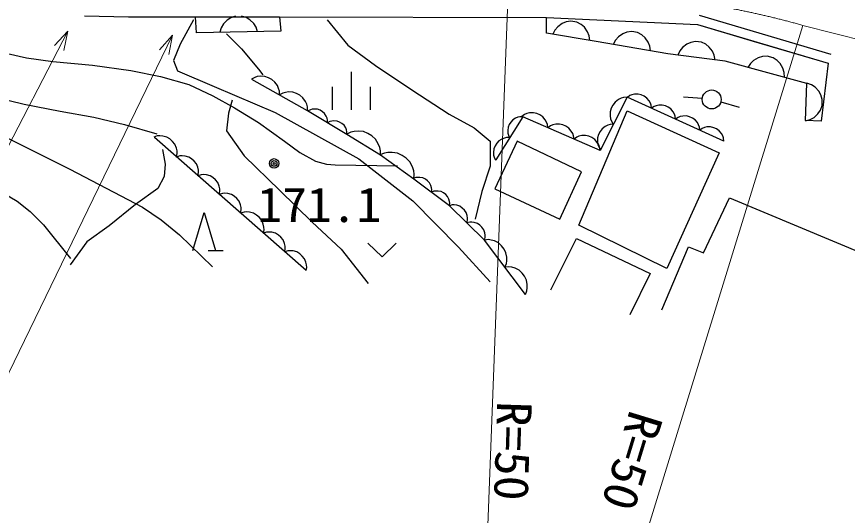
# Model space of a CAD drawing. Units: millimetres, scale not verified. Extents: x 40000 to 680000, y 20000 to 380000.
# Drawn here: x 319737 to 363642, y 234751 to 261093 of the extents above; entities that cross this region are included whole.
import ezdxf
from ezdxf.enums import TextEntityAlignment as Align

# ---------------------------------------------------------------- set-up
doc = ezdxf.new("R2010")
doc.units = ezdxf.units.MM
doc.header["$LTSCALE"] = 1000
doc.linetypes.add('CHAIN', pattern=[18.5, 12, -1.5, 3.5, -1.5])
for name, color, linetype, lineweight in [('M-BGD', 7, 'Continuous', 25), ('M-BMK', 2, 'CHAIN', 13), ('M-STR-HTXT', 7, 'Continuous', 13)]:
    doc.layers.add(name, color=color, linetype=linetype, lineweight=lineweight)
doc.styles.add('ＭＳ ゴシック', font='')
doc.styles.get('ＭＳ ゴシック').set_extended_font_data('MS Gothic')

msp = doc.modelspace()

# ---------------------------------------------------------------- linework, layer by layer
at = {"layer": 'M-BGD'}
for p, q in [((323321, 261133), (325658, 261085)), ((325658, 261085), (329189, 261085)), ((329092, 260924), (328386, 259639)), ((329243, 260244), (329189, 261085)), ((329189, 261085), (333628, 261075)), ((329189, 261085), (333628, 261075)), ((330862, 260911), (330666, 260708)), ((331060, 261034), (330862, 260911)), ((331299, 261118), (331060, 261034)), ((331860, 261048), (331619, 261124)), ((332062, 260931), (331860, 261048)), ((332266, 260735), (332062, 260931)), ((333628, 261075), (333703, 260319)), ((333628, 261075), (347742, 261040)), ((336150, 260920), (337233, 259591)), ((347742, 260214), (347742, 261040)), ((347742, 261040), (355728, 260675)), ((347742, 261040), (355728, 260675)), ((348783, 260811), (348566, 260726)), ((349033, 260851), (348783, 260811)), ((349349, 260798), (349033, 260851)), ((349572, 260680), (349349, 260798)), ((355811, 261172), (362763, 259116)), ((330549, 260506), (330473, 260264)), ((330666, 260708), (330549, 260506)), ((332389, 260537), (332266, 260735)), ((332473, 260298), (332389, 260537)), ((348185, 260384), (348067, 260160)), ((348336, 260561), (348185, 260384)), ((348566, 260726), (348336, 260561)), ((349750, 260528), (349572, 260680)), ((349914, 260298), (349750, 260528)), ((355728, 260675), (358665, 259802)), ((355728, 260675), (362621, 258637)), ((333703, 260319), (329243, 260244)), ((350364, 259777), (347742, 260214)), ((350000, 260081), (349914, 260298)), ((350039, 259831), (350000, 260081)), ((351544, 260020), (351391, 259843)), ((351775, 260183), (351544, 260020)), ((351992, 260267), (351775, 260183)), ((352243, 260305), (351992, 260267)), ((352558, 260250), (352243, 260305)), ((352781, 260130), (352558, 260250)), ((352957, 259978), (352781, 260130)), ((353120, 259747), (352957, 259978)), ((328386, 259639), (328034, 258782)), ((337233, 259591), (338709, 258509)), ((354150, 259122), (350364, 259777)), ((351391, 259843), (351272, 259620)), ((353204, 259529), (353120, 259747)), ((353242, 259279), (353204, 259529)), ((355153, 259639), (354930, 259466)), ((355367, 259732), (355153, 259639)), ((355615, 259781), (355367, 259732)), ((355933, 259741), (355615, 259781)), ((356160, 259631), (355933, 259741)), ((356344, 259486), (356160, 259631)), ((356517, 259263), (356344, 259486)), ((358665, 259802), (362621, 258637)), ((357184, 258734), (354150, 259122)), ((354785, 259283), (354675, 259055)), ((354930, 259466), (354785, 259283)), ((356610, 259049), (356517, 259263)), ((356659, 258801), (356610, 259049)), ((328034, 258782), (328235, 258228)), ((361505, 257569), (357184, 258734)), ((358519, 258622), (358379, 258411)), ((358687, 258784), (358519, 258622)), ((358932, 258925), (358687, 258784)), ((359156, 258989), (358932, 258925)), ((359409, 259004), (359156, 258989)), ((359718, 258920), (359409, 259004)), ((359929, 258781), (359718, 258920)), ((360091, 258613), (359929, 258781)), ((360232, 258368), (360091, 258613)), ((362621, 258637), (362257, 255578)), ((328235, 258228), (330176, 257396)), ((337415, 258177), (337415, 256177)), ((338709, 258509), (340629, 257229)), ((360295, 258143), (360232, 258368)), ((332318, 257885), (332146, 257787)), ((335113, 256126), (332166, 257776)), ((332457, 257925), (332318, 257885)), ((332626, 257947), (332457, 257925)), ((332854, 257936), (332626, 257947)), ((333048, 257866), (332854, 257936)), ((333226, 257767), (333048, 257866)), ((333388, 257637), (333226, 257767)), ((360310, 257891), (360295, 258143)), ((330176, 257396), (333401, 256035)), ((333516, 257449), (333388, 257637)), ((333585, 257293), (333516, 257449)), ((333624, 257155), (333585, 257293)), ((336415, 257377), (336415, 256177)), ((338415, 257377), (338415, 256177)), ((361432, 255602), (361505, 257569)), ((361742, 257496), (361505, 257585)), ((361938, 257369), (361742, 257496)), ((362130, 257161), (361938, 257369)), ((333630, 256956), (333624, 257155)), ((333802, 257055), (333630, 256956)), ((333941, 257094), (333802, 257055)), ((334109, 257117), (333941, 257094)), ((334337, 257106), (334109, 257117)), ((334531, 257036), (334337, 257106)), ((334709, 256936), (334531, 257036)), ((334871, 256807), (334709, 256936)), ((340629, 257229), (342597, 255949)), ((352147, 256921), (352013, 256828)), ((352258, 256963), (352147, 256921)), ((352395, 256994), (352258, 256963)), ((352583, 257001), (352395, 256994)), ((352747, 256957), (352583, 257001)), ((352900, 256888), (352747, 256957)), ((353042, 256794), (352900, 256888)), ((355973, 256761), (354977, 256845)), ((362243, 256957), (362130, 257161)), ((362314, 256714), (362243, 256957)), ((331130, 256688), (330933, 255999)), ((334999, 256618), (334871, 256807)), ((335068, 256463), (334999, 256618)), ((335107, 256324), (335068, 256463)), ((351998, 256835), (350570, 254030)), ((351251, 256425), (351163, 256254)), ((351366, 256582), (351251, 256425)), ((351539, 256710), (351366, 256582)), ((351682, 256780), (351539, 256710)), ((351811, 256822), (351682, 256780)), ((351998, 256835), (351811, 256822)), ((357116, 254522), (351998, 256835)), ((353160, 256648), (353042, 256794)), ((353228, 256525), (353160, 256648)), ((353270, 256414), (353228, 256525)), ((353289, 256252), (353270, 256414)), ((353671, 256417), (353534, 256387)), ((353858, 256425), (353671, 256417)), ((354023, 256381), (353858, 256425)), ((356953, 256585), (357917, 256319)), ((362302, 256395), (362314, 256714)), ((330933, 255999), (330835, 255064)), ((333401, 256035), (337824, 253587)), ((335113, 256126), (335107, 256324)), ((337196, 254868), (335113, 256126)), ((335265, 256174), (335141, 256109)), ((335364, 256199), (335265, 256174)), ((335483, 256211), (335364, 256199)), ((335644, 256198), (335483, 256211)), ((335779, 256144), (335644, 256198)), ((335903, 256070), (335779, 256144)), ((336013, 255975), (335903, 256070)), ((336099, 255838), (336013, 255975)), ((346703, 255969), (346584, 255922)), ((346848, 256004), (346703, 255969)), ((347049, 256015), (346848, 256004)), ((347227, 255971), (347049, 256015)), ((347392, 255899), (347227, 255971)), ((349447, 250081), (352005, 256109)), ((351105, 256069), (351103, 255854)), ((351163, 256254), (351105, 256069)), ((352005, 256109), (356857, 253904)), ((353423, 256345), (353289, 256252)), ((353534, 256387), (353423, 256345)), ((354176, 256312), (354023, 256381)), ((354318, 256217), (354176, 256312)), ((354436, 256071), (354318, 256217)), ((354504, 255949), (354436, 256071)), ((362086, 255962), (362213, 256158)), ((362213, 256158), (362302, 256395)), ((336144, 255727), (336099, 255838)), ((336169, 255628), (336144, 255727)), ((336168, 255488), (336169, 255628)), ((336292, 255554), (336168, 255488)), ((336391, 255578), (336292, 255554)), ((336510, 255590), (336391, 255578)), ((336671, 255578), (336510, 255590)), ((336807, 255524), (336671, 255578)), ((342597, 255949), (343926, 255211)), ((346485, 255802), (345058, 253538)), ((345851, 255526), (345767, 255394)), ((345956, 255644), (345851, 255526)), ((346105, 255734), (345956, 255644)), ((346226, 255781), (346105, 255734)), ((346334, 255805), (346226, 255781)), ((346485, 255802), (346334, 255805)), ((346584, 255922), (346442, 255821)), ((350570, 254030), (346485, 255802)), ((347545, 255800), (347392, 255899)), ((347674, 255646), (347545, 255800)), ((347748, 255516), (347674, 255646)), ((351103, 255854), (351131, 255696)), ((351131, 255696), (351173, 255567)), ((351173, 255567), (351272, 255409)), ((354546, 255837), (354504, 255949)), ((354564, 255675), (354546, 255837)), ((354699, 255768), (354564, 255675)), ((354810, 255810), (354699, 255768)), ((354946, 255841), (354810, 255810)), ((355134, 255848), (354946, 255841)), ((355299, 255804), (355134, 255848)), ((355452, 255735), (355299, 255804)), ((355593, 255640), (355452, 255735)), ((355712, 255495), (355593, 255640)), ((361431, 255586), (361674, 255657)), ((362257, 255578), (361432, 255602)), ((361674, 255657), (361879, 255770)), ((361879, 255770), (362086, 255962)), ((336930, 255449), (336807, 255524)), ((337041, 255354), (336930, 255449)), ((337127, 255218), (337041, 255354)), ((337172, 255107), (337127, 255218)), ((337196, 255008), (337172, 255107)), ((343926, 255211), (344763, 254522)), ((345706, 255248), (345689, 255075)), ((345767, 255394), (345706, 255248)), ((347795, 255397), (347748, 255516)), ((347818, 255224), (347795, 255397)), ((347960, 255326), (347818, 255224)), ((348079, 255372), (347960, 255326)), ((348225, 255407), (348079, 255372)), ((348426, 255418), (348225, 255407)), ((348603, 255374), (348426, 255418)), ((348768, 255302), (348603, 255374)), ((348921, 255203), (348768, 255302)), ((349050, 255049), (348921, 255203)), ((350680, 255172), (350572, 255025)), ((350842, 255291), (350680, 255172)), ((350977, 255358), (350842, 255291)), ((351098, 255397), (350977, 255358)), ((351272, 255409), (351098, 255397)), ((355779, 255372), (355712, 255495)), ((355821, 255261), (355779, 255372)), ((355840, 255099), (355821, 255261)), ((355974, 255192), (355840, 255099)), ((356086, 255234), (355974, 255192)), ((356222, 255264), (356086, 255234)), ((356410, 255271), (356222, 255264)), ((356575, 255228), (356410, 255271)), ((356728, 255159), (356575, 255228)), ((356869, 255064), (356728, 255159)), ((327169, 254791), (326992, 254734)), ((335034, 247677), (327017, 254711)), ((327305, 254800), (327169, 254791)), ((327464, 254787), (327305, 254800)), ((327672, 254733), (327464, 254787)), ((327837, 254630), (327672, 254733)), ((330835, 255064), (331770, 253735)), ((337399, 254989), (337181, 254877)), ((337196, 254868), (337196, 255008)), ((338964, 253768), (337196, 254868)), ((337573, 255029), (337399, 254989)), ((337782, 255048), (337573, 255029)), ((338062, 255021), (337782, 255048)), ((338298, 254924), (338062, 255021)), ((338512, 254791), (338298, 254924)), ((338704, 254622), (338512, 254791)), ((345513, 254679), (345382, 254629)), ((345629, 254706), (345513, 254679)), ((345792, 254702), (345629, 254706)), ((345689, 255075), (345699, 254945)), ((345699, 254945), (345724, 254837)), ((345724, 254837), (345792, 254702)), ((349125, 254919), (349050, 255049)), ((349171, 254800), (349125, 254919)), ((349194, 254627), (349171, 254800)), ((349336, 254729), (349194, 254627)), ((349455, 254775), (349336, 254729)), ((349601, 254810), (349455, 254775)), ((349802, 254821), (349601, 254810)), ((349979, 254777), (349802, 254821)), ((350144, 254705), (349979, 254777)), ((350297, 254606), (350144, 254705)), ((350435, 254691), (350434, 254489)), ((350490, 254865), (350435, 254691)), ((350572, 255025), (350490, 254865)), ((356988, 254918), (356869, 255064)), ((357055, 254795), (356988, 254918)), ((357097, 254684), (357055, 254795)), ((357116, 254522), (357097, 254684)), ((327982, 254504), (327837, 254630)), ((328105, 254353), (327982, 254504)), ((328186, 254154), (328105, 254353)), ((338852, 254382), (338704, 254622)), ((338928, 254186), (338852, 254382)), ((344763, 254522), (344763, 253193)), ((345019, 254263), (344953, 254106)), ((346183, 254521), (345006, 251992)), ((345108, 254405), (345019, 254263)), ((345222, 254532), (345108, 254405)), ((345382, 254629), (345222, 254532)), ((349594, 252904), (346183, 254521)), ((350426, 254452), (350297, 254606)), ((350501, 254322), (350426, 254452)), ((350434, 254489), (350460, 254342)), ((350460, 254342), (350499, 254221)), ((350499, 254221), (350592, 254072)), ((350547, 254203), (350501, 254322)), ((327439, 254079), (327587, 253292)), ((328219, 253998), (328186, 254154)), ((328194, 253678), (328228, 253862)), ((328228, 253862), (328219, 253998)), ((338968, 254013), (338928, 254186)), ((339175, 253888), (338940, 253785)), ((338964, 253768), (338968, 254013)), ((339359, 253919), (339175, 253888)), ((339579, 253925), (339359, 253919)), ((339870, 253879), (339579, 253925)), ((340111, 253762), (339870, 253879)), ((344953, 254106), (344934, 253919)), ((344934, 253919), (344946, 253779)), ((344946, 253779), (344972, 253663)), ((350570, 254030), (350547, 254203)), ((356857, 253904), (354093, 247787)), ((328361, 253732), (328194, 253678)), ((328488, 253740), (328361, 253732)), ((328637, 253729), (328488, 253740)), ((328832, 253678), (328637, 253729)), ((328987, 253581), (328832, 253678)), ((329122, 253463), (328987, 253581)), ((329238, 253321), (329122, 253463)), ((331770, 253735), (333640, 251914)), ((337824, 253587), (340678, 251372)), ((340733, 252510), (338964, 253768)), ((340326, 253609), (340111, 253762)), ((340516, 253420), (340326, 253609)), ((340654, 253160), (340516, 253420)), ((344972, 253663), (345046, 253518)), ((327587, 253292), (327538, 252652)), ((329314, 253135), (329238, 253321)), ((329345, 252988), (329314, 253135)), ((329353, 252861), (329345, 252988)), ((340721, 252950), (340654, 253160)), ((340752, 252766), (340721, 252950)), ((344763, 253193), (344320, 251865)), ((348447, 250404), (349594, 252904)), ((327538, 252652), (327193, 252012)), ((329322, 252689), (329353, 252861)), ((329488, 252743), (329322, 252689)), ((329615, 252751), (329488, 252743)), ((329765, 252739), (329615, 252751)), ((329959, 252688), (329765, 252739)), ((330115, 252592), (329959, 252688)), ((330250, 252473), (330115, 252592)), ((330365, 252332), (330250, 252473)), ((340828, 252588), (340699, 252536)), ((340733, 252510), (340752, 252766)), ((342619, 251096), (340733, 252510)), ((340929, 252603), (340828, 252588)), ((341049, 252603), (340929, 252603)), ((341208, 252574), (341049, 252603)), ((341337, 252507), (341208, 252574)), ((341452, 252420), (341337, 252507)), ((327193, 252012), (326012, 251176)), ((330441, 252146), (330365, 252332)), ((330472, 251999), (330441, 252146)), ((341553, 252315), (341452, 252420)), ((341625, 252171), (341553, 252315)), ((341659, 252056), (341625, 252171)), ((341673, 251955), (341659, 252056)), ((330449, 251700), (330480, 251872)), ((330616, 251753), (330449, 251700)), ((330480, 251872), (330472, 251999)), ((330743, 251762), (330616, 251753)), ((330892, 251750), (330743, 251762)), ((331087, 251699), (330892, 251750)), ((331242, 251603), (331087, 251699)), ((331377, 251484), (331242, 251603)), ((333640, 251914), (335363, 250240)), ((341659, 251816), (341673, 251955)), ((341788, 251868), (341659, 251816)), ((341889, 251883), (341788, 251868)), ((342009, 251883), (341889, 251883)), ((342168, 251854), (342009, 251883)), ((342297, 251787), (342168, 251854)), ((342412, 251700), (342297, 251787)), ((342513, 251595), (342412, 251700)), ((342585, 251451), (342513, 251595)), ((344320, 251865), (343975, 250388)), ((345006, 251992), (348447, 250404)), ((326012, 251176), (324634, 250044)), ((331493, 251343), (331377, 251484)), ((331569, 251156), (331493, 251343)), ((331600, 251010), (331569, 251156)), ((340678, 251372), (343090, 248912)), ((342619, 251336), (342585, 251451)), ((342754, 251145), (342608, 251106)), ((342633, 251235), (342619, 251336)), ((342619, 251096), (342633, 251235)), ((342865, 251146), (342754, 251145)), ((342994, 251129), (342865, 251146)), ((356034, 248611), (357416, 251522)), ((357416, 251522), (368693, 246817)), ((329056, 248746), (329656, 250746)), ((329656, 250746), (330256, 248746)), ((331577, 250711), (331608, 250883)), ((331754, 250767), (331577, 250711)), ((331608, 250883), (331600, 251010)), ((331890, 250776), (331754, 250767)), ((332049, 250764), (331890, 250776)), ((332257, 250710), (332049, 250764)), ((332422, 250607), (332257, 250710)), ((344466, 249288), (342619, 251096)), ((343160, 251076), (342994, 251129)), ((343289, 250985), (343160, 251076)), ((343401, 250876), (343289, 250985)), ((343494, 250748), (343401, 250876)), ((343551, 250583), (343494, 250748)), ((332567, 250480), (332422, 250607)), ((332690, 250330), (332567, 250480)), ((332771, 250131), (332690, 250330)), ((343537, 250197), (343572, 250345)), ((343571, 250455), (343551, 250583)), ((343572, 250345), (343571, 250455)), ((324634, 250044), (323453, 249207)), ((332804, 249974), (332771, 250131)), ((332779, 249655), (332813, 249839)), ((332813, 249839), (332804, 249974)), ((335363, 250240), (336888, 248813)), ((343683, 250235), (343537, 250197)), ((343794, 250237), (343683, 250235)), ((343923, 250220), (343794, 250237)), ((344089, 250166), (343923, 250220)), ((344218, 250076), (344089, 250166)), ((344330, 249967), (344218, 250076)), ((344423, 249839), (344330, 249967)), ((344480, 249674), (344423, 249839)), ((354093, 247787), (349447, 250081)), ((332946, 249709), (332779, 249655)), ((333073, 249717), (332946, 249709)), ((333222, 249705), (333073, 249717)), ((333417, 249654), (333222, 249705)), ((333572, 249558), (333417, 249654)), ((333708, 249439), (333572, 249558)), ((333823, 249298), (333708, 249439)), ((344466, 249288), (344501, 249435)), ((344500, 249546), (344480, 249674)), ((344501, 249435), (344500, 249546)), ((323453, 249207), (322567, 247977)), ((333899, 249112), (333823, 249298)), ((333930, 248965), (333899, 249112)), ((333938, 248838), (333930, 248965)), ((338304, 249124), (339054, 248404)), ((339054, 248404), (339804, 249124)), ((344670, 249316), (344461, 249294)), ((346627, 246419), (344466, 249288)), ((344821, 249295), (344670, 249316)), ((344994, 249245), (344821, 249295)), ((345210, 249138), (344994, 249245)), ((345369, 248987), (345210, 249138)), ((345499, 248814), (345369, 248987)), ((347976, 246670), (349329, 249375)), ((349329, 249375), (353211, 247523)), ((329856, 248746), (330656, 248746)), ((333907, 248666), (333938, 248838)), ((334073, 248719), (333907, 248666)), ((334200, 248728), (334073, 248719)), ((334350, 248716), (334200, 248728)), ((334545, 248665), (334350, 248716)), ((334700, 248569), (334545, 248665)), ((334835, 248450), (334700, 248569)), ((336888, 248813), (338316, 246992)), ((343090, 248912), (344763, 247091)), ((345600, 248620), (345499, 248814)), ((345644, 248383), (345600, 248620)), ((353828, 245611), (355240, 248934)), ((355240, 248934), (356034, 248611)), ((334951, 248309), (334835, 248450)), ((335026, 248123), (334951, 248309)), ((335057, 247976), (335026, 248123)), ((345623, 248051), (345644, 248203)), ((345644, 248203), (345644, 248383)), ((335034, 247677), (335066, 247849)), ((335066, 247849), (335057, 247976)), ((345544, 247857), (345623, 248051)), ((345753, 247879), (345544, 247857)), ((345904, 247857), (345753, 247879)), ((346077, 247807), (345904, 247857)), ((346293, 247700), (346077, 247807)), ((346452, 247549), (346293, 247700)), ((346582, 247377), (346452, 247549)), ((346683, 247182), (346582, 247377)), ((353211, 247523), (352152, 245346)), ((346727, 246945), (346683, 247182)), ((346706, 246614), (346727, 246765)), ((346727, 246765), (346727, 246945)), ((346627, 246419), (346706, 246614))]:
    msp.add_line(p, q, dxfattribs=at)
for points in [[(291855, 265950), (293002, 265146), (294069, 264518), (302763, 260474), (304291, 259828), (306109, 259188), (308612, 258481), (311096, 257666), (314806, 256401), (318616, 254982), (322553, 253041), (326390, 251029), (327369, 250362), (328349, 249568), (330093, 247873)], [(297868, 265243), (299255, 264445), (300523, 263598), (301675, 262837), (302859, 262178), (304330, 261549), (305668, 261081), (309317, 259993), (313293, 258693), (315806, 257755), (318464, 256879), (320135, 256465), (322039, 256106), (323811, 255789), (325438, 255399), (327145, 254907)], [(330835, 260182), (331622, 259394), (332519, 258320), (332754, 258016)], [(319253, 259145), (320265, 258911), (321654, 258727), (323749, 258531), (325773, 258242), (327341, 257932), (328840, 257501), (330114, 256914), (331256, 256280), (332519, 255497), (333895, 254514), (334696, 253916), (335540, 253464), (336119, 253304), (336571, 253271), (339868, 253218)], [(317161, 252880), (319768, 251354), (320454, 250806), (321156, 250092), (322589, 248314)]]:
    msp.add_lwpolyline(points, dxfattribs=at)
for centre, radius in [((356471, 256719), 500), ((333345, 253341), 250), ((333345, 253341), 150), ((333345, 253341), 50)]:
    msp.add_circle(centre, radius, dxfattribs=at)
at = {"layer": 'M-BMK'}
msp.add_line((369914, 258423), (361288, 260632), dxfattribs=at)
msp.add_arc((347893, 212460), 50000, 74.4608, 91.7908, dxfattribs=at)
at = {"layer": 'M-STR-HTXT'}
for p, q in [((344574, 232466), (345678, 261494)), ((361288, 260632), (352453, 231958)), ((322451, 260320), (312009, 240241)), ((327972, 260119), (314821, 233012)), ((321741, 259562), (322451, 260320)), ((322451, 260320), (322238, 259304)), ((327284, 259342), (327972, 260119)), ((327972, 260119), (327788, 259097))]:
    msp.add_line(p, q, dxfattribs=at)

# ---------------------------------------------------------------- texts
at = {"layer": 'M-BGD', "style": 'ＭＳ ゴシック', "width": 1.05}
msp.add_text('171.1', height=1833, dxfattribs=at).set_placement((332459, 249692), align=Align.BOTTOM_LEFT)
at = {"layer": 'M-STR-HTXT', "style": 'ＭＳ ゴシック', "width": 1.05}
for rotation, p in [(268.1, (344589, 240815)), (253, (351636, 240554))]:
    msp.add_text('R=50', height=1833, rotation=rotation, dxfattribs=at).set_placement(p, align=Align.BOTTOM_LEFT)

doc.saveas('drawing.dxf')
